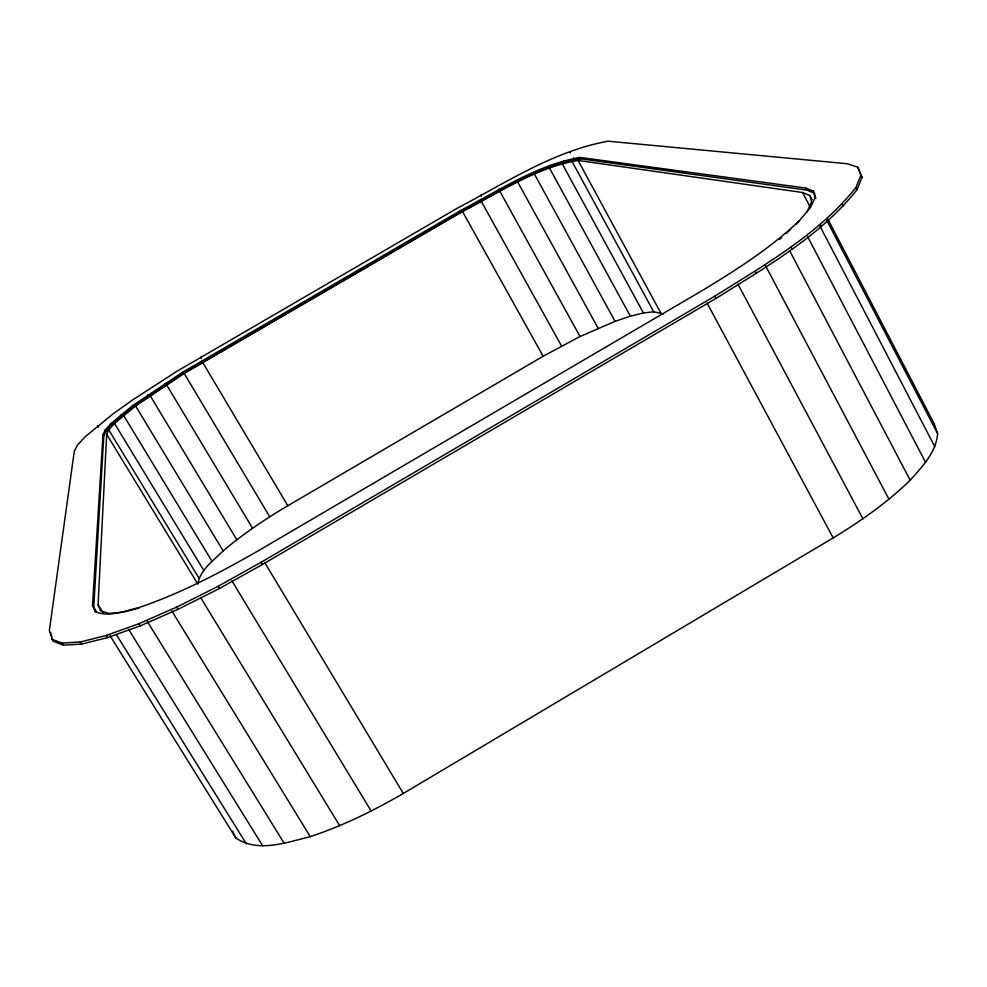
<?xml version="1.0" encoding="UTF-8"?>
<svg xmlns="http://www.w3.org/2000/svg" width="987" height="987" viewBox="0 0 987 987"><rect width="100%" height="100%" fill="white"/><g stroke="black" fill="none" stroke-linecap="round" stroke-linejoin="round"><path stroke-width="1.48" d="M139.031 608.078L123.461 612.15L109.113 613.42L100.612 610.867L98.071 604.747L106.67 434.317L108.743 429.838L114.492 423.411L135.601 405.928L184.211 373.444L462.521 211.576C499.607 192.268 536.274 167.494 578.074 160.437L802.579 192.502L809.982 195.636L812.116 199.732M95.801 612.335L93.753 607.276L103.795 435.983L105.967 431.356L111.901 424.731L133.64 406.755L183.607 373.37L462.039 211.415C500.187 191.54 537.89 166.112 580.862 158.821L806.737 190.072L814.423 193.255L815.78 198.547M799.285 220.669C769.922 248.687 735.426 270.512 700.819 291.399L257.829 551.054C219.694 572.929 180.51 593.458 138.785 607.61C124.695 610.78 109.273 617.763 95.06 611.582L92.519 605.29L102.981 434.638L105.153 430.024L111.099 423.411L132.85 405.447L182.842 372.087L461.324 210.12C499.459 190.244 537.162 164.817 580.122 157.451L805.676 188.036L813.35 191.182L814.423 193.255M663.572 314.002L653.678 311.806L643.413 312.953L630.36 316.198L615.061 321.343L580.035 336.505L543.146 356.245L287.822 505.739C265.195 519.174 243.221 533.831 223.136 550.869C213.587 560.604 199.979 569.672 197.869 584.119L106.67 434.317M110.1 635.776L235.844 837.975C258.039 853.163 286.649 842.306 310.276 836.655C342.822 825.823 373.691 810.672 403.301 793.462L833.176 537.915C860.615 521.185 887.091 502.667 910.187 480.213C922.179 466.802 935.947 452.577 937.65 433.725L934.196 423.805L827.896 219.176M856.889 189.862L862.033 177.413L857.888 167.272L847.216 163.731L608.103 141.203C553.399 151.085 505.307 183.064 456.697 208.541L176.809 371.371L132.418 400.08L113.431 413.59L85.338 436.612L77.43 445.199L74.284 451.318L49.35 630.545L53.002 641.168L63.353 645.165L81.674 644.055L107.546 637.614L140.117 625.906L178.005 609.3L219.484 588.486L262.456 564.478L716.056 298.407C766.035 266.922 819.568 236.744 856.889 189.862L855.778 187.703L860.935 175.291L857.888 167.272M806.996 211.798L811.573 202.101L809.982 195.636M51.731 639.144L62.07 643.105L80.366 641.957L106.226 635.48L138.772 623.747L176.673 607.116L218.139 586.29L261.123 562.269L714.859 296.162C764.839 264.676 818.359 234.511 855.778 187.703M796.201 224.444L810.364 207.702L815.028 197.77L813.35 191.182M779.422 239.57L781.655 237.559M786.133 233.524L790.599 229.477M62.07 643.105L63.353 645.165M80.366 641.957L81.674 644.055M98.071 604.747L102.932 612.582M116.367 634.592L246.392 843.91M92.519 605.29L93.753 607.276M94.567 608.584L96.195 611.2M106.226 635.48L107.546 637.614M128.594 629.361L262.678 845.797M147.322 621.465L284.231 843.404M138.772 623.747L140.117 625.906M171.812 610.953L310.276 836.655M176.673 607.116L178.005 609.3M102.981 434.638L103.795 435.983M97.528 425.928L98.318 427.223M200.953 598.097L339.713 825.761M218.139 586.29L219.484 588.486M114.492 423.411L203.815 570.498M111.099 423.411L111.901 424.731M108.743 429.838L199.016 578.234M105.153 430.024L105.967 431.356M231.871 580.788L371.211 811.141M123.572 415.33L211.983 561.258M120.476 415.108L121.265 416.415M135.601 405.928L223.136 550.869M132.85 405.447L133.64 406.755M264.664 562.467L403.301 793.462M261.123 562.269L262.456 564.478M150.086 395.565L236.831 539.741M147.754 394.812L148.531 396.108M166.482 384.622L252.549 528.255M164.607 383.561L165.384 384.844M184.211 373.444L269.735 516.793M182.842 372.087L183.607 373.37M200.743 357.109L201.496 358.367M201.817 360.761L202.582 362.044M202.693 362.414L287.822 505.739M462.521 211.576L543.146 356.245M461.324 210.12L462.039 211.415M480.792 194.932L481.496 196.216M480.435 199.312L481.162 200.62M481.125 201.064L561.517 345.968M499.558 189.097L500.273 190.405M499.743 191.12L580.035 336.505M518.052 179.819L518.78 181.127M517.743 182.089L598.085 328.202M535.299 171.775L536.015 173.095M534.522 174.28L615.061 321.343M550.672 165.285L551.4 166.618M549.475 167.987L630.36 316.198M578.074 160.437L660.722 312.842M573.583 157.932L574.323 159.289M569.795 151.702L570.511 153.022M571.72 160.881L653.678 311.806M563.614 160.597L564.342 161.942M562.047 163.447L643.413 312.953M580.122 157.451L580.862 158.821M707.099 303.095L833.176 537.915M714.859 296.162L716.056 298.407M737.943 284.108L862.946 518.841M755.215 271.314L756.4 273.572M765.381 265.441L889.003 499.299M789.588 250.624L910.187 480.213M790.92 246.935L792.092 249.168M807.526 236.436L925.633 462.447M826.785 220.385L937.65 433.725M805.676 188.036L806.737 190.072M820.308 224.209L821.468 226.43M802.579 192.502L809.685 206.16M819.987 226.171L934.849 446.753M842.158 204.198L843.293 206.382M860.935 175.291L862.033 177.413M232.562 831.14L235.844 837.975M50.596 632.531L51.805 636.849"/></g></svg>
